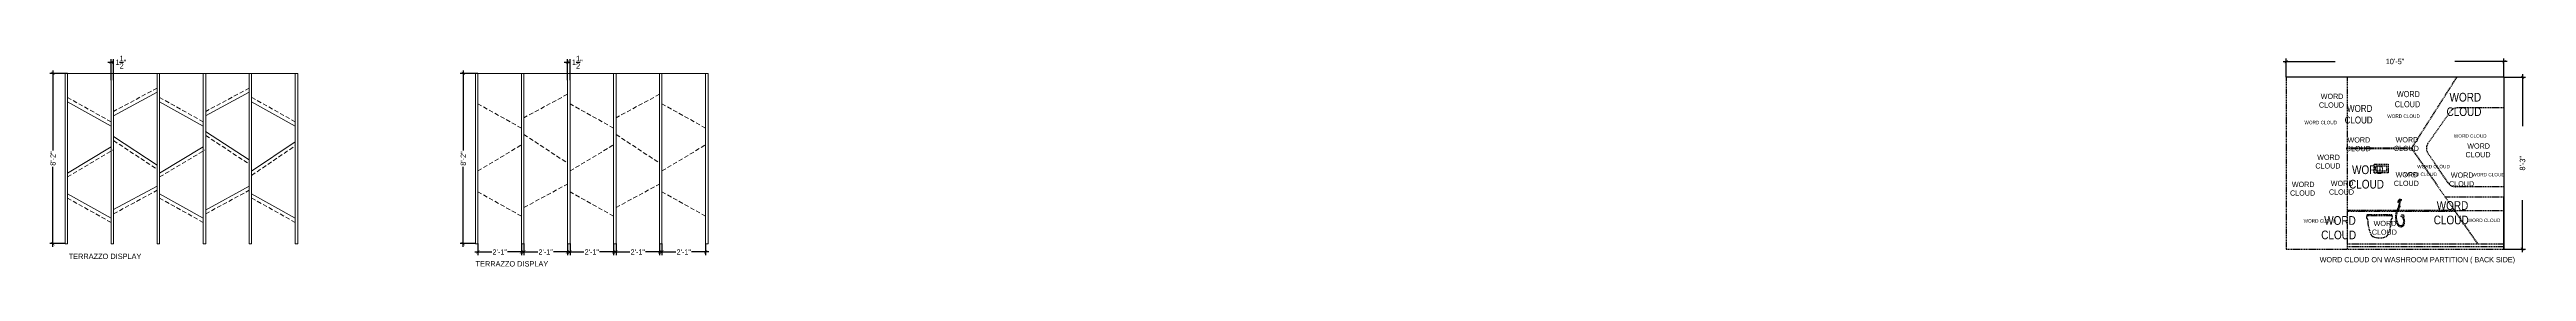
# Model space of a CAD drawing. Header units: inches. Extents: x -109431 to 29005, y -34715 to -1756.
# Drawn here: x -34854 to -33431, y -11938 to -11816 of the extents above; entities that cross this region are included whole.
import ezdxf

# ---------------------------------------------------------------- set-up
doc = ezdxf.new("R2010")
doc.units = ezdxf.units.IN
doc.header["$LTSCALE"] = 0.05
doc.header["$MEASUREMENT"] = 0
doc.header["$PDMODE"] = 3
doc.header["$PDSIZE"] = -4
for name, pattern in [('A2-XREF-115_FURN$0$HIDDEN', [0.375, 0.25, -0.125]), ('ACAD_ISO03W100', [30, 12, -18]), ('DASHED2', [0.375, 0.25, -0.125])]:
    doc.linetypes.add(name, pattern=pattern)
doc.layers.get('Defpoints').update_dxf_attribs({"linetype": 'DASHED2'})
for name, color, linetype in [('Flooring Layout', 7, 'Continuous'), ('Furniture text & dimension', 7, 'Continuous'), ('text', 4, 'Continuous')]:
    doc.layers.add(name, color=color, linetype=linetype)
doc.layers.add('FURNITURE', color=1, linetype='Continuous', lineweight=18)
doc.styles.add('4MMOF3-8', font='ARIALN.TTF', dxfattribs={"height": 5.12})
doc.styles.add('9-128OF1-4', font='ARIALN.TTF', dxfattribs={"height": 3.0792})
doc.styles.add('style2', font='stylu.ttf')
doc.dimstyles.new('DIM 1-4', dxfattribs={"dimtxt": 3.0792, "dimasz": 1.82, "dimexe": 1.82, "dimexo": 0, "dimgap": 0.09, "dimtad": 0, "dimzin": 0, "dimdsep": 46, "dimlunit": 4, "dimtxsty": '9-128OF1-4', "dimblk": 'ARCHTICK', "dimcen": 1.8125, "dimdle": 1.82, "dimclrd": 8, "dimclre": 8, "dimadec": 0, "dimazin": 0, "dimtfac": 1, "dimtofl": 0, "dimtmove": 0, "dimatfit": 3, "dimldrblk": 'OPEN90', "dimfxl": 1, "dimtolj": 1, "dimtzin": 0, "dimlwd": -1, "dimarcsym": 0})

# ---------------------------------------------------------------- blocks, each defined once
blk = doc.blocks.new('_ArchTick')
at = {"color": 0, "const_width": 0.15}
blk.add_lwpolyline([(-0.5, -0.5), (0.5, 0.5)], dxfattribs=at)
blk = doc.blocks.new('*D485')
at = {"layer": 'Defpoints', "color": 0, "ltscale": 50, "transparency": 16777216}
for p in [(-34843.3, -11827.1), (-34851.7, -11925.1), (-34844.8, -11925.1)]:
    blk.add_point(p, dxfattribs=at)
at = {"layer": 'Furniture text & dimension', "color": 8, "lineweight": -2, "ltscale": 50, "transparency": 16777216}
for p, q in [((-34843.3, -11827.1), (-34853.5, -11827.1)), ((-34844.8, -11925.1), (-34853.5, -11925.1))]:
    blk.add_line(p, q, dxfattribs=at)
at = {"layer": 'Furniture text & dimension', "color": 8, "ltscale": 50, "transparency": 16777216}
for p, q in [((-34851.7, -11825.3), (-34851.7, -11871.5)), ((-34851.7, -11927), (-34851.7, -11880.8))]:
    blk.add_line(p, q, dxfattribs=at)
at = {"layer": 'Furniture text & dimension', "color": 8, "ltscale": 50, "transparency": 16777216, "xscale": 1.82, "yscale": 1.82, "zscale": 1.82}
for p, rotation in [((-34851.7, -11827.1), 90), ((-34851.7, -11925.1), 270)]:
    blk.add_blockref('_ArchTick', p, dxfattribs=dict(at, rotation=rotation))
at = {"layer": 'Furniture text & dimension', "color": 0, "lineweight": 15, "ltscale": 50, "transparency": 16777216, "insert": (-34851.7, -11876.1), "char_height": 3, "attachment_point": 5, "rotation": 90, "style": 'style2'}
blk.add_mtext('\\A1;8\'-2"', dxfattribs=at)
blk = doc.blocks.new('_Open90')
at = {"color": 0, "linetype": 'ByBlock', "lineweight": -2}
for p, q in [((0, 0), (-1, 0)), ((-0.5, 0.5), (0, 0)), ((0, 0), (-0.5, -0.5))]:
    blk.add_line(p, q, dxfattribs=at)
blk = doc.blocks.new('*D486')
at = {"layer": 'Defpoints', "color": 0, "ltscale": 50, "transparency": 16777216}
for p in [(-34607.7, -11827.1), (-34616.1, -11925.1), (-34609.1, -11925.1)]:
    blk.add_point(p, dxfattribs=at)
at = {"layer": 'Furniture text & dimension', "color": 8, "lineweight": -2, "ltscale": 50, "transparency": 16777216}
for p, q in [((-34607.7, -11827.1), (-34617.9, -11827.1)), ((-34609.1, -11925.1), (-34617.9, -11925.1))]:
    blk.add_line(p, q, dxfattribs=at)
at = {"layer": 'Furniture text & dimension', "color": 8, "ltscale": 50, "transparency": 16777216}
for p, q in [((-34616.1, -11825.3), (-34616.1, -11871.5)), ((-34616.1, -11927), (-34616.1, -11880.8))]:
    blk.add_line(p, q, dxfattribs=at)
at = {"layer": 'Furniture text & dimension', "color": 8, "ltscale": 50, "transparency": 16777216, "xscale": 1.82, "yscale": 1.82, "zscale": 1.82}
for p, rotation in [((-34616.1, -11827.1), 90), ((-34616.1, -11925.1), 270)]:
    blk.add_blockref('_ArchTick', p, dxfattribs=dict(at, rotation=rotation))
at = {"layer": 'Furniture text & dimension', "color": 0, "lineweight": 15, "ltscale": 50, "transparency": 16777216, "insert": (-34616.1, -11876.1), "char_height": 3, "attachment_point": 5, "rotation": 90, "style": 'style2'}
blk.add_mtext('\\A1;8\'-2"', dxfattribs=at)
blk = doc.blocks.new('*D487')
at = {"layer": 'Defpoints', "color": 0, "ltscale": 50, "transparency": 16777216}
for p in [(-34607.7, -11925.1), (-34582.7, -11925.1), (-34582.7, -11929.9)]:
    blk.add_point(p, dxfattribs=at)
at = {"layer": 'Furniture text & dimension', "color": 8, "ltscale": 50, "transparency": 16777216}
for p, q in [((-34609.5, -11929.9), (-34599.7, -11929.9)), ((-34580.9, -11929.9), (-34590.7, -11929.9))]:
    blk.add_line(p, q, dxfattribs=at)
at = {"layer": 'Furniture text & dimension', "color": 8, "lineweight": -2, "ltscale": 50, "transparency": 16777216}
for p, q in [((-34607.7, -11925.1), (-34607.7, -11931.8)), ((-34582.7, -11925.1), (-34582.7, -11931.8))]:
    blk.add_line(p, q, dxfattribs=at)
at = {"layer": 'Furniture text & dimension', "color": 8, "ltscale": 50, "transparency": 16777216, "xscale": 1.82, "yscale": 1.82, "zscale": 1.82, "rotation": 180}
blk.add_blockref('_ArchTick', (-34607.7, -11929.9), dxfattribs=at)
at = {"layer": 'Furniture text & dimension', "color": 8, "ltscale": 50, "transparency": 16777216, "xscale": 1.82, "yscale": 1.82, "zscale": 1.82}
blk.add_blockref('_ArchTick', (-34582.7, -11929.9), dxfattribs=at)
at = {"layer": 'Furniture text & dimension', "color": 0, "lineweight": 15, "ltscale": 50, "transparency": 16777216, "insert": (-34595.2, -11929.9), "char_height": 3, "attachment_point": 5, "style": 'style2'}
blk.add_mtext('\\A1;2\'-1"', dxfattribs=at)
blk = doc.blocks.new('*D488')
at = {"layer": 'Defpoints', "color": 0, "ltscale": 50, "transparency": 16777216}
for p in [(-34581.3, -11925.1), (-34556.3, -11925.1), (-34556.3, -11929.9)]:
    blk.add_point(p, dxfattribs=at)
at = {"layer": 'Furniture text & dimension', "color": 8, "ltscale": 50, "transparency": 16777216}
for p, q in [((-34583.1, -11929.9), (-34573.2, -11929.9)), ((-34554.4, -11929.9), (-34564.3, -11929.9))]:
    blk.add_line(p, q, dxfattribs=at)
at = {"layer": 'Furniture text & dimension', "color": 8, "lineweight": -2, "ltscale": 50, "transparency": 16777216}
for p, q in [((-34581.3, -11925.1), (-34581.3, -11931.8)), ((-34556.3, -11925.1), (-34556.3, -11931.8))]:
    blk.add_line(p, q, dxfattribs=at)
at = {"layer": 'Furniture text & dimension', "color": 8, "ltscale": 50, "transparency": 16777216, "xscale": 1.82, "yscale": 1.82, "zscale": 1.82, "rotation": 180}
blk.add_blockref('_ArchTick', (-34581.3, -11929.9), dxfattribs=at)
at = {"layer": 'Furniture text & dimension', "color": 8, "ltscale": 50, "transparency": 16777216, "xscale": 1.82, "yscale": 1.82, "zscale": 1.82}
blk.add_blockref('_ArchTick', (-34556.3, -11929.9), dxfattribs=at)
at = {"layer": 'Furniture text & dimension', "color": 0, "lineweight": 15, "ltscale": 50, "transparency": 16777216, "insert": (-34568.8, -11929.9), "char_height": 3, "attachment_point": 5, "style": 'style2'}
blk.add_mtext('\\A1;2\'-1"', dxfattribs=at)
blk = doc.blocks.new('*D489')
at = {"layer": 'Defpoints', "color": 0, "ltscale": 50, "transparency": 16777216}
for p in [(-34554.8, -11925.1), (-34529.8, -11925.1), (-34529.8, -11929.9)]:
    blk.add_point(p, dxfattribs=at)
at = {"layer": 'Furniture text & dimension', "color": 8, "ltscale": 50, "transparency": 16777216}
for p, q in [((-34556.6, -11929.9), (-34546.8, -11929.9)), ((-34528, -11929.9), (-34537.8, -11929.9))]:
    blk.add_line(p, q, dxfattribs=at)
at = {"layer": 'Furniture text & dimension', "color": 8, "lineweight": -2, "ltscale": 50, "transparency": 16777216}
for p, q in [((-34554.8, -11925.1), (-34554.8, -11931.8)), ((-34529.8, -11925.1), (-34529.8, -11931.8))]:
    blk.add_line(p, q, dxfattribs=at)
at = {"layer": 'Furniture text & dimension', "color": 8, "ltscale": 50, "transparency": 16777216, "xscale": 1.82, "yscale": 1.82, "zscale": 1.82, "rotation": 180}
blk.add_blockref('_ArchTick', (-34554.8, -11929.9), dxfattribs=at)
at = {"layer": 'Furniture text & dimension', "color": 8, "ltscale": 50, "transparency": 16777216, "xscale": 1.82, "yscale": 1.82, "zscale": 1.82}
blk.add_blockref('_ArchTick', (-34529.8, -11929.9), dxfattribs=at)
at = {"layer": 'Furniture text & dimension', "color": 0, "lineweight": 15, "ltscale": 50, "transparency": 16777216, "insert": (-34542.3, -11929.9), "char_height": 3, "attachment_point": 5, "style": 'style2'}
blk.add_mtext('\\A1;2\'-1"', dxfattribs=at)
blk = doc.blocks.new('*D490')
at = {"layer": 'Defpoints', "color": 0, "ltscale": 50, "transparency": 16777216}
for p in [(-34528.4, -11925.1), (-34503.4, -11925.1), (-34503.4, -11929.9)]:
    blk.add_point(p, dxfattribs=at)
at = {"layer": 'Furniture text & dimension', "color": 8, "ltscale": 50, "transparency": 16777216}
for p, q in [((-34530.3, -11929.9), (-34520.4, -11929.9)), ((-34501.6, -11929.9), (-34511.5, -11929.9))]:
    blk.add_line(p, q, dxfattribs=at)
at = {"layer": 'Furniture text & dimension', "color": 8, "lineweight": -2, "ltscale": 50, "transparency": 16777216}
for p, q in [((-34528.4, -11925.1), (-34528.4, -11931.8)), ((-34503.4, -11925.1), (-34503.4, -11931.8))]:
    blk.add_line(p, q, dxfattribs=at)
at = {"layer": 'Furniture text & dimension', "color": 8, "ltscale": 50, "transparency": 16777216, "xscale": 1.82, "yscale": 1.82, "zscale": 1.82, "rotation": 180}
blk.add_blockref('_ArchTick', (-34528.4, -11929.9), dxfattribs=at)
at = {"layer": 'Furniture text & dimension', "color": 8, "ltscale": 50, "transparency": 16777216, "xscale": 1.82, "yscale": 1.82, "zscale": 1.82}
blk.add_blockref('_ArchTick', (-34503.4, -11929.9), dxfattribs=at)
at = {"layer": 'Furniture text & dimension', "color": 0, "lineweight": 15, "ltscale": 50, "transparency": 16777216, "insert": (-34515.9, -11929.9), "char_height": 3, "attachment_point": 5, "style": 'style2'}
blk.add_mtext('\\A1;2\'-1"', dxfattribs=at)
blk = doc.blocks.new('*D491')
at = {"layer": 'Defpoints', "color": 0, "ltscale": 50, "transparency": 16777216}
for p in [(-34502, -11925.1), (-34477, -11925.1), (-34477, -11929.9)]:
    blk.add_point(p, dxfattribs=at)
at = {"layer": 'Furniture text & dimension', "color": 8, "ltscale": 50, "transparency": 16777216}
for p, q in [((-34503.8, -11929.9), (-34494, -11929.9)), ((-34475.2, -11929.9), (-34485, -11929.9))]:
    blk.add_line(p, q, dxfattribs=at)
at = {"layer": 'Furniture text & dimension', "color": 8, "lineweight": -2, "ltscale": 50, "transparency": 16777216}
for p, q in [((-34502, -11925.1), (-34502, -11931.8)), ((-34477, -11925.1), (-34477, -11931.8))]:
    blk.add_line(p, q, dxfattribs=at)
at = {"layer": 'Furniture text & dimension', "color": 8, "ltscale": 50, "transparency": 16777216, "xscale": 1.82, "yscale": 1.82, "zscale": 1.82, "rotation": 180}
blk.add_blockref('_ArchTick', (-34502, -11929.9), dxfattribs=at)
at = {"layer": 'Furniture text & dimension', "color": 8, "ltscale": 50, "transparency": 16777216, "xscale": 1.82, "yscale": 1.82, "zscale": 1.82}
blk.add_blockref('_ArchTick', (-34477, -11929.9), dxfattribs=at)
at = {"layer": 'Furniture text & dimension', "color": 0, "lineweight": 15, "ltscale": 50, "transparency": 16777216, "insert": (-34489.5, -11929.9), "char_height": 3, "attachment_point": 5, "style": 'style2'}
blk.add_mtext('\\A1;2\'-1"', dxfattribs=at)
blk = doc.blocks.new('*D492')
at = {"layer": 'Flooring Layout', "color": 8, "linetype": 'ACAD_ISO03W100', "ltscale": 50, "transparency": 16777216}
for p, q in [((-34558.1, -11820.6), (-34554.8, -11820.6)), ((-34554.8, -11820.6), (-34553, -11820.6))]:
    blk.add_line(p, q, dxfattribs=at)
at = {"layer": 'Flooring Layout', "color": 8, "linetype": 'ACAD_ISO03W100', "lineweight": -2, "ltscale": 50, "transparency": 16777216}
for p, q in [((-34556.3, -11830.9), (-34556.3, -11818.8)), ((-34554.8, -11830.9), (-34554.8, -11818.8))]:
    blk.add_line(p, q, dxfattribs=at)
at = {"layer": 'Flooring Layout', "color": 8, "ltscale": 50, "transparency": 16777216, "xscale": 1.82, "yscale": 1.82, "zscale": 1.82, "rotation": 180}
blk.add_blockref('_ArchTick', (-34556.3, -11820.6), dxfattribs=at)
at = {"layer": 'Flooring Layout', "color": 8, "ltscale": 50, "transparency": 16777216, "xscale": 1.82, "yscale": 1.82, "zscale": 1.82}
blk.add_blockref('_ArchTick', (-34554.8, -11820.6), dxfattribs=at)
at = {"layer": 'Flooring Layout', "color": 0, "ltscale": 50, "transparency": 16777216, "insert": (-34550.6, -11820.6), "char_height": 3.079, "attachment_point": 5, "style": '9-128OF1-4', "bg_fill": 3, "box_fill_scale": 1.25, "bg_fill_color": 256, "bg_fill_true_color": 13158600, "bg_fill_transparency": 0}
blk.add_mtext('\\A1;1{\\H1x;\\S1/2;}"', dxfattribs=at)
at = {"layer": 'Defpoints', "color": 0, "ltscale": 50, "transparency": 16777216}
for p in [(-34556.3, -11830.9), (-34554.8, -11820.6), (-34554.8, -11830.9)]:
    blk.add_point(p, dxfattribs=at)
blk = doc.blocks.new('*D493')
at = {"layer": 'Flooring Layout', "color": 8, "linetype": 'ACAD_ISO03W100', "ltscale": 50, "transparency": 16777216}
for p, q in [((-34820.1, -11820.6), (-34816.9, -11820.6)), ((-34816.9, -11820.6), (-34815.1, -11820.6))]:
    blk.add_line(p, q, dxfattribs=at)
at = {"layer": 'Flooring Layout', "color": 8, "linetype": 'ACAD_ISO03W100', "lineweight": -2, "ltscale": 50, "transparency": 16777216}
for p, q in [((-34818.3, -11830.9), (-34818.3, -11818.8)), ((-34816.9, -11830.9), (-34816.9, -11818.8))]:
    blk.add_line(p, q, dxfattribs=at)
at = {"layer": 'Flooring Layout', "color": 8, "ltscale": 50, "transparency": 16777216, "xscale": 1.82, "yscale": 1.82, "zscale": 1.82, "rotation": 180}
blk.add_blockref('_ArchTick', (-34818.3, -11820.6), dxfattribs=at)
at = {"layer": 'Flooring Layout', "color": 8, "ltscale": 50, "transparency": 16777216, "xscale": 1.82, "yscale": 1.82, "zscale": 1.82}
blk.add_blockref('_ArchTick', (-34816.9, -11820.6), dxfattribs=at)
at = {"layer": 'Flooring Layout', "color": 0, "ltscale": 50, "transparency": 16777216, "insert": (-34812.7, -11820.6), "char_height": 3.079, "attachment_point": 5, "style": '9-128OF1-4', "bg_fill": 3, "box_fill_scale": 1.25, "bg_fill_color": 256, "bg_fill_true_color": 13158600, "bg_fill_transparency": 0}
blk.add_mtext('\\A1;1{\\H1x;\\S1/2;}"', dxfattribs=at)
at = {"layer": 'Defpoints', "color": 0, "ltscale": 50, "transparency": 16777216}
for p in [(-34818.3, -11830.9), (-34816.9, -11820.6), (-34816.9, -11830.9)]:
    blk.add_point(p, dxfattribs=at)
blk = doc.blocks.new('*D906')
at = {"layer": 'Defpoints', "color": 0, "ltscale": 50, "transparency": 16777216}
for p in [(-33569.4, -11829.3), (-33444.4, -11820.2), (-33444.4, -11829.3)]:
    blk.add_point(p, dxfattribs=at)
at = {"layer": 'Flooring Layout', "color": 8, "linetype": 'ACAD_ISO03W100', "lineweight": -2, "ltscale": 50, "transparency": 16777216}
for p, q in [((-33569.4, -11829.3), (-33569.4, -11818.4)), ((-33444.4, -11829.3), (-33444.4, -11818.4))]:
    blk.add_line(p, q, dxfattribs=at)
at = {"layer": 'Flooring Layout', "color": 8, "linetype": 'ACAD_ISO03W100', "ltscale": 50, "transparency": 16777216}
for p, q in [((-33571.2, -11820.2), (-33511.2, -11820.2)), ((-33442.6, -11820.2), (-33502.6, -11820.2))]:
    blk.add_line(p, q, dxfattribs=at)
at = {"layer": 'Flooring Layout', "color": 8, "ltscale": 50, "transparency": 16777216, "xscale": 1.82, "yscale": 1.82, "zscale": 1.82, "rotation": 180}
blk.add_blockref('_ArchTick', (-33569.4, -11820.2), dxfattribs=at)
at = {"layer": 'Flooring Layout', "color": 8, "ltscale": 50, "transparency": 16777216, "xscale": 1.82, "yscale": 1.82, "zscale": 1.82}
blk.add_blockref('_ArchTick', (-33444.4, -11820.2), dxfattribs=at)
at = {"layer": 'Flooring Layout', "color": 0, "ltscale": 50, "transparency": 16777216, "insert": (-33506.9, -11820.2), "char_height": 3.08, "attachment_point": 5, "style": '9-128OF1-4', "bg_fill": 3, "box_fill_scale": 1.25, "bg_fill_color": 256, "bg_fill_true_color": 13158600, "bg_fill_transparency": 0}
blk.add_mtext('\\A1;10\'-5"', dxfattribs=at)
blk = doc.blocks.new('*D907')
at = {"layer": 'Defpoints', "color": 0, "ltscale": 50, "transparency": 16777216}
for p in [(-33444.4, -11829.3), (-33444.4, -11928.3), (-33433.7, -11928.3)]:
    blk.add_point(p, dxfattribs=at)
at = {"layer": 'Flooring Layout', "color": 8, "linetype": 'ACAD_ISO03W100', "lineweight": -2, "ltscale": 50, "transparency": 16777216}
for p, q in [((-33444.4, -11829.3), (-33431.9, -11829.3)), ((-33444.4, -11928.3), (-33431.9, -11928.3))]:
    blk.add_line(p, q, dxfattribs=at)
at = {"layer": 'Flooring Layout', "color": 8, "linetype": 'ACAD_ISO03W100', "ltscale": 50, "transparency": 16777216}
for p, q in [((-33433.7, -11827.5), (-33433.7, -11875.3)), ((-33433.7, -11930.1), (-33433.7, -11882.2))]:
    blk.add_line(p, q, dxfattribs=at)
at = {"layer": 'Flooring Layout', "color": 8, "ltscale": 50, "transparency": 16777216, "xscale": 1.82, "yscale": 1.82, "zscale": 1.82}
for p, rotation in [((-33433.7, -11829.3), 90), ((-33433.7, -11928.3), 270)]:
    blk.add_blockref('_ArchTick', p, dxfattribs=dict(at, rotation=rotation))
at = {"layer": 'Flooring Layout', "color": 0, "ltscale": 50, "transparency": 16777216, "insert": (-33433.7, -11878.8), "char_height": 3.08, "attachment_point": 5, "rotation": 90, "style": '9-128OF1-4', "bg_fill": 3, "box_fill_scale": 1.25, "bg_fill_color": 256, "bg_fill_true_color": 13158600, "bg_fill_transparency": 0}
blk.add_mtext('\\A1;8\'-3"', dxfattribs=at)

msp = doc.modelspace()

# ---------------------------------------------------------------- linework, layer by layer
at = {"layer": 'Flooring Layout', "ltscale": 50}
for p, q in [((-33471.41541, -11829.29524), (-33569.41541, -11829.29524)), ((-33444.41541, -11829.29524), (-33471.41541, -11829.29524)), ((-33444.41541, -11829.29524), (-33444.41541, -11928.29524)), ((-33444.41541, -11846.88379), (-33444.41541, -11892.29524)), ((-33444.41541, -11928.29524), (-33444.41541, -11898.29524))]:
    msp.add_line(p, q, dxfattribs=at)
at = {"layer": 'Flooring Layout', "color": 252, "linetype": 'A2-XREF-115_FURN$0$HIDDEN', "ltscale": 50, "true_color": 0x939598}
for p, q in [((-33569.41541, -11829.29524), (-33569.41541, -11928.29524)), ((-33534.41541, -11829.29524), (-33534.41541, -11870.29524)), ((-33497.41541, -11870.29524), (-33471.41541, -11829.29524)), ((-33444.41541, -11846.88379), (-33471.03335, -11846.88379)), ((-33487.96711, -11867.28535), (-33475.12431, -11849.00906)), ((-33497.23974, -11870.04524), (-33534.41541, -11870.04524)), ((-33534.41541, -11870.29524), (-33534.41541, -11928.29524)), ((-33497.243, -11870.54524), (-33534.41541, -11870.54524)), ((-33497.41541, -11870.29524), (-33459.48438, -11925.29524)), ((-33476.4097, -11890.09924), (-33488.01591, -11872.96408)), ((-33515.62418, -11880.29524), (-33515.62418, -11883.29524)), ((-33444.41541, -11898.29524), (-33478.10507, -11898.29524)), ((-33444.41541, -11892.29524), (-33472.26994, -11892.29524)), ((-33472.76024, -11906.04524), (-33534.41541, -11906.04524)), ((-33472.41541, -11906.54524), (-33534.41541, -11906.54524)), ((-33508.82928, -11909.17551), (-33522.82913, -11909.17551)), ((-33444.41541, -11906.29524), (-33472.58783, -11906.29524)), ((-33569.41541, -11928.29524), (-33444.41541, -11928.29524)), ((-33534.41541, -11925.29524), (-33444.41541, -11925.29524)), ((-33534.41541, -11926.79524), (-33444.41541, -11926.79524))]:
    msp.add_line(p, q, dxfattribs=at)
for points in [[(-33518.82375, -11879.29524), (-33510.82375, -11879.29524), (-33510.82375, -11884.29524), (-33518.82375, -11884.29524)], [(-33517.82375, -11880.29524), (-33511.82375, -11880.29524), (-33511.82375, -11883.29524), (-33517.82375, -11883.29524)]]:
    msp.add_lwpolyline(points, close=True, dxfattribs=at)
for points in [[(-33502.11254, -11909.7602, -0.2801545725), (-33502.02426, -11914.74317, -0.3961587849), (-33505.18467, -11914.79231, -0.2585415649), (-33505.90595, -11906.01708, 0.1023262533), (-33504.64139, -11903.12673), (-33504.15221, -11903.23022), (-33503.93211, -11900.49422)], [(-33504.28386, -11903.9999, -0.0900920069), (-33505.53692, -11906.68478)], [(-33504.54856, -11899.9439), (-33505.11732, -11901.43323), (-33505.21839, -11901.38273), (-33504.65619, -11899.85528, -0.2054123967), (-33504.5055, -11899.73023)], [(-33504.83273, -11903.80521, -0.437649185), (-33504.65159, -11903.14177)], [(-33504.439, -11900.45413, -0.2988842708), (-33504.36015, -11899.45724), (-33503.36327, -11899.53609), (-33503.44212, -11900.53298), (-33504.439, -11900.45413), (-33504.65159, -11903.14177)], [(-33504.15336, -11903.18383, -0.600597977), (-33504.28386, -11903.9999)], [(-33504.82884, -11914.14793, -0.2757620268), (-33505.51227, -11906.64639)]]:
    msp.add_lwpolyline(points, format="xyb", dxfattribs=at)
msp.add_lwpolyline([(-33504.4634, -11900.76259), (-33504.86121, -11900.76259)], dxfattribs=at)
msp.add_lwpolyline([(-33522.63242, -11910.94973, 0.4136096324), (-33522.8296, -11910.75296), (-33522.82913, -11910.75296, -0.4142135624), (-33523.02631, -11910.55578), (-33523.02631, -11909.45156, -0.3316792666), (-33522.82913, -11909.18702), (-33522.82913, -11908.49242, -0.4142135624), (-33522.63195, -11908.29524), (-33509.02646, -11908.29524, -0.4142135624), (-33508.82928, -11908.49242), (-33508.82928, -11909.18702, -0.3316792666), (-33508.6321, -11909.45156), (-33508.6321, -11910.55578, -0.4142135624), (-33508.82928, -11910.75296), (-33508.82881, -11910.75296, 0.4136096324), (-33509.02599, -11910.94973, -0.1033634616), (-33510.89932, -11919.8233, -0.1919494758), (-33512.1481, -11921.0524, -0.2017585915), (-33519.51032, -11921.0524, -0.1919494758), (-33520.7591, -11919.8233, -0.1033634616)], format="xyb", close=True, dxfattribs=at)
msp.add_circle((-33502.58226, -11909.17551), 0.75, dxfattribs=at)
for centre, radius, start, end in [((-33471.03335, -11851.88379), 5, 90, 144.90418321), ((-33483.87615, -11870.16008), 5, 144.90418321, 214.11109791), ((-33472.26994, -11887.29524), 5, 214.11109791, 270), ((-33503.61453, -11913.18549), 1.54946, 218.39960326, 320.44238019), ((-33506.20698, -11912.05625), 4.33812, 330.80573944, 29.63497001)]:
    msp.add_arc(centre, radius, start, end, dxfattribs=at)
at = {"layer": 'FURNITURE', "color": 244, "ltscale": 50, "true_color": 0x991b1e}
for p, q in [((-34843.31312, -11827.14599), (-34712.615, -11827.14599)), ((-34790.43149, -11842.74442), (-34790.43149, -11827.14599)), ((-34737.615, -11842.74442), (-34737.615, -11827.14599)), ((-34607.69918, -11827.14599), (-34477.00106, -11827.14599)), ((-34554.81755, -11842.74442), (-34554.81755, -11827.14599)), ((-34502.00106, -11842.74442), (-34502.00106, -11827.14599))]:
    msp.add_line(p, q, dxfattribs=at)
at = {"layer": 'FURNITURE', "color": 244, "linetype": 'A2-XREF-115_FURN$0$HIDDEN', "ltscale": 200, "true_color": 0x991b1e}
for p, q in [((-34818.31312, -11854.93877), (-34843.31312, -11840.93877)), ((-34791.8723, -11835.46064), (-34816.8723, -11848.96064)), ((-34765.43149, -11854.93877), (-34790.43149, -11840.93877)), ((-34738.99067, -11835.46064), (-34763.99067, -11848.96064)), ((-34712.54985, -11854.93877), (-34737.54985, -11840.93877)), ((-34582.69918, -11858.57383), (-34607.69918, -11844.57383)), ((-34556.25837, -11839.06419), (-34581.25837, -11852.56419)), ((-34529.81755, -11858.57383), (-34554.81755, -11844.57383)), ((-34503.37673, -11839.06419), (-34528.37673, -11852.56419)), ((-34477.00106, -11858.57383), (-34502.00106, -11844.57383)), ((-34843.31312, -11886.70746), (-34817.34222, -11871.17624)), ((-34816.8723, -11865.7716), (-34791.8723, -11882.2716)), ((-34790.43149, -11886.70746), (-34764.46059, -11871.17624)), ((-34763.99067, -11862.81141), (-34739.05582, -11879.2716)), ((-34737.615, -11885.78294), (-34712.615, -11868.79081)), ((-34607.69918, -11883.2538), (-34582.69918, -11868.26168)), ((-34581.25837, -11862.22954), (-34556.25837, -11878.72954)), ((-34554.81755, -11883.2538), (-34529.81755, -11868.26168)), ((-34528.37673, -11862.22954), (-34503.37673, -11878.72954)), ((-34502.00106, -11883.2538), (-34477.00106, -11868.26168)), ((-34818.31312, -11912.90876), (-34843.31312, -11898.90876)), ((-34816.8723, -11907.89477), (-34791.8723, -11894.39477)), ((-34765.43149, -11912.90876), (-34790.43149, -11898.90876)), ((-34763.99067, -11907.89477), (-34738.99067, -11894.39477)), ((-34712.54985, -11912.90876), (-34737.54985, -11898.90876)), ((-34582.69918, -11909.27371), (-34607.69918, -11895.27371)), ((-34581.25837, -11904.29122), (-34556.25837, -11890.79122)), ((-34529.81755, -11909.27371), (-34554.81755, -11895.27371)), ((-34528.37673, -11904.29122), (-34503.37673, -11890.79122)), ((-34477.00106, -11909.27371), (-34502.00106, -11895.27371))]:
    msp.add_line(p, q, dxfattribs=at)
at = {"layer": 'FURNITURE', "color": 30, "ltscale": 50, "true_color": 0xf26722}
for p, q in [((-34818.31312, -11857.4277), (-34843.31312, -11843.4277)), ((-34791.8723, -11837.9277), (-34816.8723, -11851.4277)), ((-34765.43149, -11857.4277), (-34790.43149, -11843.4277)), ((-34739.05582, -11837.9277), (-34764.05582, -11851.4277)), ((-34712.615, -11857.4277), (-34737.615, -11843.4277)), ((-34764.05582, -11860.4277), (-34739.05582, -11876.9277)), ((-34843.31312, -11884.41983), (-34818.31312, -11869.4277)), ((-34816.8723, -11863.4277), (-34791.8723, -11879.9277)), ((-34790.43149, -11884.41983), (-34765.43149, -11869.4277)), ((-34737.615, -11883.41983), (-34712.615, -11866.4277)), ((-34818.31312, -11910.41983), (-34843.31312, -11896.41983)), ((-34816.8723, -11905.4277), (-34791.8723, -11891.9277)), ((-34765.43149, -11910.41983), (-34790.43149, -11896.41983)), ((-34764.05582, -11905.75797), (-34739.05582, -11891.9277)), ((-34712.615, -11910.41983), (-34737.615, -11896.41983))]:
    msp.add_line(p, q, dxfattribs=at)
at = {"layer": 'FURNITURE', "color": 244, "ltscale": 50, "true_color": 0x991b1e}
for points in [[(-34843.31312, -11827.14599), (-34844.75394, -11827.14599), (-34844.75394, -11925.14599), (-34843.31312, -11925.14599)], [(-34816.8723, -11827.14599), (-34818.31312, -11827.14599), (-34818.31312, -11925.14599), (-34816.8723, -11925.14599)], [(-34790.43149, -11827.14599), (-34791.8723, -11827.14599), (-34791.8723, -11925.14599), (-34790.43149, -11925.14599)], [(-34763.99067, -11827.14599), (-34765.43149, -11827.14599), (-34765.43149, -11925.14599), (-34763.99067, -11925.14599)], [(-34737.615, -11827.14599), (-34739.05582, -11827.14599), (-34739.05582, -11925.14599), (-34737.615, -11925.14599)], [(-34711.17418, -11827.14599), (-34712.615, -11827.14599), (-34712.615, -11925.14599), (-34711.17418, -11925.14599)], [(-34607.69918, -11827.14599), (-34609.14, -11827.14599), (-34609.14, -11925.14599), (-34607.69918, -11925.14599)], [(-34581.25837, -11827.14599), (-34582.69918, -11827.14599), (-34582.69918, -11925.14599), (-34581.25837, -11925.14599)], [(-34554.81755, -11827.14599), (-34556.25837, -11827.14599), (-34556.25837, -11925.14599), (-34554.81755, -11925.14599)], [(-34528.37673, -11827.14599), (-34529.81755, -11827.14599), (-34529.81755, -11925.14599), (-34528.37673, -11925.14599)], [(-34502.00106, -11827.14599), (-34503.44188, -11827.14599), (-34503.44188, -11925.14599), (-34502.00106, -11925.14599)], [(-34475.56024, -11827.14599), (-34477.00106, -11827.14599), (-34477.00106, -11925.14599), (-34475.56024, -11925.14599)]]:
    msp.add_lwpolyline(points, close=True, dxfattribs=at)

# ---------------------------------------------------------------- texts
at = {"layer": 'FURNITURE', "ltscale": 50, "char_height": 3.0792, "attachment_point": 1, "style": '9-128OF1-4'}
for insert in [(-34867.47089, -11930.88302), (-34633.85133, -11935.17951)]:
    msp.add_mtext_dynamic_manual_height_columns('\\pi24.80411;TERRAZZO DISPLAY', width=84.3783934, gutter_width=15.396, heights=[0], dxfattribs=dict(at, insert=insert))
at = {"layer": 'text', "ltscale": 50, "attachment_point": 1, "style": '9-128OF1-4'}
for s, insert, char_height in [('\\pi7.29127;{\\C252;\\c9999763;WORD \\P\\pi6.2599;CLOUD}', (-33556.85788, -11838.75325), 3), ('\\pi3.74352;{\\C252;\\c9999763;WORD \\P\\pi2.36835;CLOUD}', (-33538.18848, -11845.22328), 4), ('\\pi5.5174;{\\C252;\\c9999763;WORD \\P\\pi4.31412;CLOUD}', (-33511.38186, -11837.2101), 3.5), ('\\pi0.19578;{\\C252;\\c9999763;WORD \\P\\pi-1.52319;CLOUD}', (-33475.79885, -11838.2624), 5), ('\\pi2.43222;{\\C32;\\c2648525;WORD CLOUD}', (-33561.35554, -11854.34703), 1.9685039), ('\\pi2.43222;{\\C32;\\c2648525;WORD CLOUD}', (-33513.79097, -11850.6997), 1.9685039), ('\\pi7.29127;{\\C252;\\c9999763;WORD \\P\\pi6.2599;CLOUD}', (-33558.88745, -11873.84021), 3), ('\\pi7.29127;{\\C252;\\c9999763;WORD \\P\\pi6.2599;CLOUD}', (-33541.45717, -11863.84028), 3), ('\\pi7.29127;{\\C252;\\c9999763;WORD \\P\\pi6.2599;CLOUD}', (-33513.8681, -11863.75325), 3), ('\\pi2.43222;{\\C32;\\c2648525;WORD CLOUD}', (-33475.54597, -11862.12328), 1.9685039), ('\\pi7.29127;{\\C252;\\c9999763;WORD \\P\\pi6.2599;CLOUD}', (-33472.71972, -11867.36078), 3), ('\\pi7.29127;{\\C252;\\c9999763;WORD \\P\\pi6.2599;CLOUD}', (-33573.44266, -11889.46385), 3), ('\\pi7.29127;{\\C252;\\c9999763;WORD \\P\\pi6.2599;CLOUD}', (-33551.10661, -11888.86709), 3), ('\\pi0.19578;{\\C252;\\c9999763;WORD \\P\\pi-1.52319;CLOUD}', (-33531.79011, -11880.02782), 5), ('\\pi7.29127;{\\C252;\\c9999763;WORD \\P\\pi6.2599;CLOUD}', (-33513.8681, -11883.85844), 3), ('\\pi2.43222;{\\C32;\\c2648525;WORD CLOUD}', (-33503.98364, -11884.13985), 1.9685039), ('\\pi2.43222;{\\C32;\\c2648525;WORD CLOUD}', (-33496.59083, -11879.71353), 1.9685039), ('\\pi7.29127;{\\C252;\\c9999763;WORD \\P\\pi6.2599;CLOUD}', (-33482.16633, -11884.12678), 3), ('\\pi0.19578;{\\C252;\\c9999763;WORD \\P\\pi-1.52319;CLOUD}', (-33483.17154, -11900.63995), 5), ('\\pi2.43222;{\\C32;\\c2648525;WORD CLOUD}', (-33561.82682, -11911.01168), 1.9685039), ('\\pi0.19578;{\\C252;\\c9999763;WORD \\P\\pi-1.52319;CLOUD}', (-33547.77064, -11909.25853), 5), ('\\pi7.29127;{\\C252;\\c9999763;WORD \\P\\pi6.2599;CLOUD}', (-33526.49611, -11911.99186), 3)]:
    msp.add_mtext_dynamic_manual_height_columns(s, width=17.9345205, gutter_width=0.60614, heights=[0], dxfattribs=dict(at, insert=insert, char_height=char_height))
at = {"layer": 'text', "ltscale": 50, "insert": (-33555.98189, -11934.78037), "char_height": 3, "width": 105.1209635, "attachment_point": 4, "style": '4MMOF3-8'}
msp.add_mtext('\\pi5.81696;{\\C32;\\c2648525;WORD CLOUD ON WASHROOM PARTITION ( BACK SIDE)}', dxfattribs=at)

# ---------------------------------------------------------------- dimensions: what is measured, and where the dimension line sits
at = {"layer": 'Furniture text & dimension', "lineweight": 15, "ltscale": 50}
for base, p1, p2, picture, middle in [((-34851.69627, -11925.14599), (-34843.31312, -11827.14599), (-34844.75394, -11925.14599), '*D485', (-34851.69627, -11876.14599)), ((-34616.08233, -11925.14599), (-34607.69918, -11827.14599), (-34609.14, -11925.14599), '*D486', (-34616.08233, -11876.14599))]:
    dim = msp.add_linear_dim(base=base, p1=p1, p2=p2, angle=90, dimstyle='DIM 1-4', override={"dimtxt": 3, "dimdec": 3, "dimtxsty": 'style2', "dimtdec": 3, "dimtmove": 1, "dimfxl": 0, "dimfrac": 1, "dimarcsym": 1}, dxfattribs=at)
    dim.commit()
    dim.dimension.update_dxf_attribs({"geometry": picture, "text_midpoint": middle})
for base, p1, p2, picture, middle in [((-34582.69918, -11929.94017), (-34607.69918, -11925.14599), (-34582.69918, -11925.14599), '*D487', (-34595.19918, -11929.94017)), ((-34556.25837, -11929.94017), (-34581.25837, -11925.14599), (-34556.25837, -11925.14599), '*D488', (-34568.75837, -11929.94017)), ((-34529.81755, -11929.94017), (-34554.81755, -11925.14599), (-34529.81755, -11925.14599), '*D489', (-34542.31755, -11929.94017)), ((-34503.44188, -11929.94017), (-34528.44188, -11925.14599), (-34503.44188, -11925.14599), '*D490', (-34515.94188, -11929.94017)), ((-34477.00106, -11929.94017), (-34502.00106, -11925.14599), (-34477.00106, -11925.14599), '*D491', (-34489.50106, -11929.94017))]:
    dim = msp.add_linear_dim(base=base, p1=p1, p2=p2, dimstyle='DIM 1-4', override={"dimtxt": 3, "dimdec": 3, "dimtxsty": 'style2', "dimtdec": 3, "dimtmove": 1, "dimfxl": 0, "dimfrac": 1, "dimarcsym": 1}, dxfattribs=at)
    dim.commit()
    dim.dimension.update_dxf_attribs({"geometry": picture, "text_midpoint": middle})

# ---------------------------------------------------------------- next in the draw order: dimensions: what is measured, and where the dimension line sits
at = {"layer": 'Flooring Layout', "ltscale": 50}
for base, p1, p2, picture, middle in [((-34816.8723, -11820.59427), (-34818.31312, -11830.94912), (-34816.8723, -11830.94912), '*D493', (-34812.70226, -11820.59427)), ((-34554.81755, -11820.59427), (-34556.25837, -11830.94912), (-34554.81755, -11830.94912), '*D492', (-34550.64751, -11820.59427)), ((-33444.41541, -11820.24258), (-33569.41541, -11829.29524), (-33444.41541, -11829.29524), '*D906', (-33506.91541, -11820.24258))]:
    dim = msp.add_linear_dim(base=base, p1=p1, p2=p2, dimstyle='DIM 1-4', override={"dimfxl": 0.1875, "dimtfill": 1, "dimarcsym": 1}, dxfattribs=at)
    dim.commit()
    dim.dimension.update_dxf_attribs({"geometry": picture, "text_midpoint": middle})

# ---------------------------------------------------------------- next in the draw order: dimensions: what is measured, and where the dimension line sits
dim = msp.add_linear_dim(base=(-33433.72807, -11928.29524), p1=(-33444.41541, -11829.29524), p2=(-33444.41541, -11928.29524), angle=90, dimstyle='DIM 1-4', override={"dimfxl": 0.1875, "dimtfill": 1, "dimarcsym": 1}, dxfattribs=at)
dim.commit()
dim.dimension.update_dxf_attribs({"geometry": '*D907', "text_midpoint": (-33433.72807, -11878.79524)})

# ---------------------------------------------------------------- next in the draw order: texts
at = {"layer": 'text', "ltscale": 50, "char_height": 1.9685039, "attachment_point": 1, "style": '9-128OF1-4'}
for insert in [(-33465.07289, -11884.36754), (-33467.59556, -11910.7127)]:
    msp.add_mtext_dynamic_manual_height_columns('\\pi2.43222;{\\C32;\\c2648525;WORD CLOUD}', width=17.9345205, gutter_width=0.60614, heights=[0], dxfattribs=dict(at, insert=insert))

doc.saveas('drawing.dxf')
